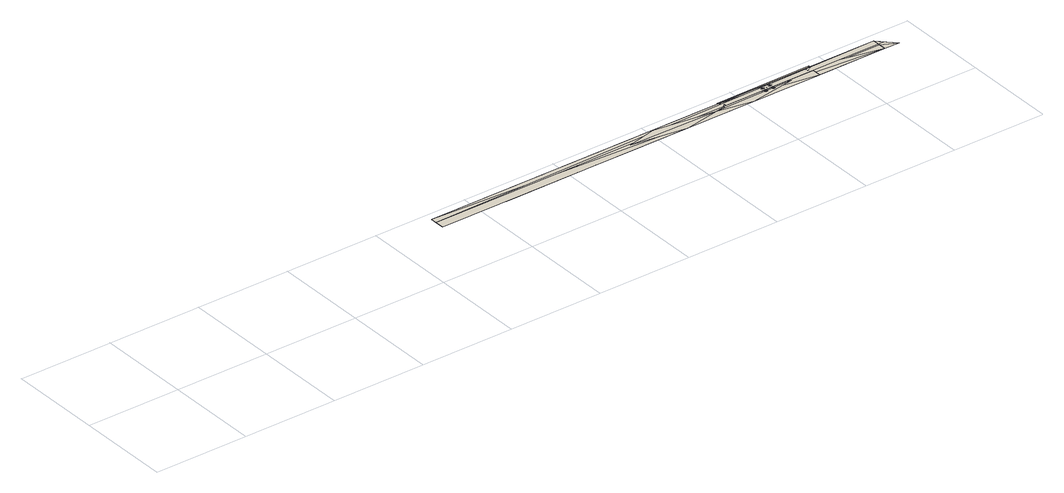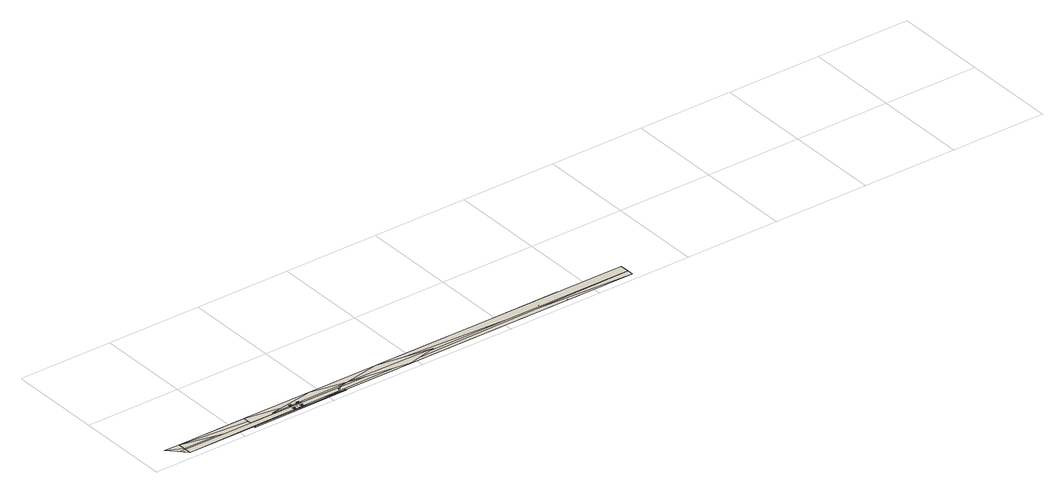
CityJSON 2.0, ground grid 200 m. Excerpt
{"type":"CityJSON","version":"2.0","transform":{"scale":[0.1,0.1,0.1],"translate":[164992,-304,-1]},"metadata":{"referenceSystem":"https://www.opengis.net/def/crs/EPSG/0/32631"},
"CityObjects":{
"building1":{"type":"Building","attributes":{"properties":{"Pset_BuildingCommon":{"Reference":"Project Information","NumberOfStoreys":2},"Other":{"Category":"Project Information","Client Name":"Owner","Project Address":"Enter address here","Project Issue Date":"Issue Date","Project Name":"Project Name","Project Number":"Project Number","Project Status":"Project Status"}}},"children":["building1-1","building1-2"],"geometry":[{"type":"MultiSurface","lod":"2.2","boundaries":[[[0,1,2]],[[3,4,5]],[[2,5,4]],[[5,2,6]],[[2,1,6]],[[7,8,9]],[[10,11,12]],[[13,14,15]],[[16,5,6]],[[17,1,18]],[[18,19,7]],[[19,7,9]],[[8,20,9]],[[13,21,14]],[[16,22,5]],[[6,1,17]],[[23,24,25]],[[26,23,25]],[[27,23,26]],[[25,24,28]],[[23,29,24]],[[27,29,23]],[[24,27,28]],[[27,26,28]],[[23,29,30]],[[24,29,27]],[[27,31,28]],[[31,27,32]],[[27,28,32]],[[31,33,28]],[[31,34,27]],[[35,31,33]],[[33,31,32]],[[29,27,34]],[[31,34,35]],[[31,35,36]],[[34,31,36]],[[26,25,37]],[[34,36,35]],[[37,25,28]],[[33,38,35]],[[39,33,35]],[[28,26,37]],[[35,40,36]],[[38,40,35]],[[32,28,41]],[[41,28,33]],[[39,35,38]],[[33,32,41]],[[33,39,38]],[[42,43,44]],[[43,42,45]],[[43,45,44]],[[43,46,42]],[[47,37,25]],[[42,44,45]],[[48,30,29]],[[46,42,45]],[[38,49,40]],[[42,50,45]],[[48,29,34]],[[44,50,45]],[[28,41,37]],[[42,46,50]],[[39,33,51]],[[46,45,50]],[[48,34,36]],[[39,52,38]],[[53,39,38]],[[54,49,38]],[[33,41,55]],[[48,36,40]],[[33,55,51]],[[56,46,50]],[[38,52,54]],[[43,57,46]],[[53,38,52]],[[46,58,50]],[[39,53,52]],[[49,48,40]],[[46,56,58]],[[44,59,50]],[[56,50,58]],[[57,46,56]],[[37,47,60]],[[54,48,49]],[[54,52,61]],[[51,62,39]],[[41,60,37]],[[53,39,63]],[[60,55,41]],[[59,58,50]],[[53,64,52]],[[58,57,56]],[[65,53,52]],[[55,60,51]],[[61,48,54]],[[62,63,39]],[[59,58,56]],[[52,64,61]],[[59,56,57]],[[65,52,64]],[[53,65,64]],[[58,59,57]],[[61,64,48]],[[51,60,66]],[[66,62,51]],[[65,67,53]],[[63,67,53]],[[68,69,70]],[[64,71,48]],[[66,63,62]],[[66,60,72]],[[59,73,57]],[[65,74,64]],[[75,59,57]],[[76,65,64]],[[77,48,71]],[[60,66,78]],[[79,70,69]],[[64,74,71]],[[66,67,63]],[[60,78,72]],[[65,67,80]],[[75,57,73]],[[76,64,74]],[[66,72,78]],[[59,75,73]],[[67,66,80]],[[81,48,77]],[[65,76,74]],[[74,77,71]],[[65,80,82]],[[76,82,65]],[[83,48,81]],[[66,84,80]],[[78,84,66]],[[85,78,72]],[[77,74,86]],[[83,87,48]],[[75,85,73]],[[76,86,74]],[[88,78,66]],[[89,76,74]],[[86,81,77]],[[90,75,73]],[[87,91,48]],[[80,84,82]],[[92,73,57]],[[91,93,48]],[[88,66,84]],[[89,74,86]],[[82,94,76]],[[90,73,85]],[[76,89,86]],[[93,95,48]],[[86,83,81]],[[75,90,85]],[[94,89,76]],[[96,79,69]],[[97,59,75]],[[94,84,82]],[[78,88,84]],[[78,85,88]],[[98,85,73]],[[99,79,100]],[[84,101,94]],[[102,75,90]],[[94,101,89]],[[103,83,86]],[[89,103,86]],[[104,89,86]],[[83,103,87]],[[101,84,88]],[[96,100,79]],[[90,98,85]],[[87,103,91]],[[102,90,85]],[[101,84,105]],[[87,91,106]],[[101,105,89]],[[84,101,107]],[[104,86,103]],[[84,107,88]],[[85,107,88]],[[89,104,103]],[[103,87,106]],[[92,98,73]],[[93,91,108]],[[104,89,105]],[[102,85,98]],[[103,106,91]],[[101,88,107]],[[90,102,98]],[[91,106,108]],[[97,102,75]],[[95,109,93]],[[101,110,105]],[[106,103,104]],[[96,99,100]],[[93,108,111]],[[108,93,109]],[[101,112,110]],[[104,106,113]],[[93,111,109]],[[106,108,113]],[[106,104,114]],[[104,105,110]],[[108,106,114]],[[115,112,101]],[[104,113,112]],[[108,114,113]],[[104,110,112]],[[112,114,104]],[[111,108,114]],[[113,114,112]],[[108,116,114]],[[117,115,101]],[[108,109,116]],[[118,111,114]],[[109,111,118]],[[114,112,115]],[[102,92,98]],[[114,116,115]],[[116,109,118]],[[118,114,115]],[[97,102,98]],[[116,118,115]],[[115,117,118]],[[119,79,99]],[[97,98,92]],[[102,97,92]],[[119,96,79]],[[120,99,96]],[[97,121,92]],[[122,97,92]],[[122,92,121]],[[97,122,121]],[[123,121,92]],[[119,99,120]],[[124,120,96]],[[125,122,97]],[[126,123,92]],[[123,121,122]],[[121,125,122]],[[121,123,125]],[[127,125,97]],[[123,122,125]],[[119,124,96]],[[128,123,125]],[[123,129,125]],[[126,128,123]],[[123,128,129]],[[128,125,129]],[[119,120,124]],[[126,128,129]],[[127,129,125]],[[128,126,127]],[[128,127,129]],[[126,129,127]],[[130,119,96]],[[119,130,131]],[[132,131,130]],[[133,134,135]],[[134,136,135]],[[134,137,136]],[[133,135,138]],[[133,139,134]],[[137,134,139]],[[137,133,138]],[[137,138,136]],[[140,134,139]],[[137,139,133]],[[141,137,138]],[[137,141,142]],[[137,142,138]],[[143,141,138]],[[141,144,137]],[[145,141,143]],[[141,143,142]],[[139,137,144]],[[145,144,141]],[[145,141,146]],[[146,141,144]],[[135,136,147]],[[145,146,144]],[[147,138,135]],[[143,148,145]],[[149,143,145]],[[136,138,147]],[[145,146,150]],[[148,150,145]],[[138,142,151]],[[151,143,138]],[[149,145,148]],[[142,143,151]],[[143,149,148]],[[152,153,154]],[[153,152,155]],[[153,155,154]],[[153,156,152]],[[135,157,147]],[[152,154,155]],[[140,139,158]],[[156,152,155]],[[148,159,150]],[[152,160,155]],[[139,144,158]],[[154,160,155]],[[138,151,147]],[[152,156,160]],[[149,143,161]],[[156,155,160]],[[144,146,158]],[[149,162,148]],[[163,149,148]],[[164,159,148]],[[143,151,165]],[[146,150,158]],[[143,165,161]],[[166,156,160]],[[148,162,164]],[[153,167,156]],[[163,148,162]],[[156,168,160]],[[149,163,162]],[[150,159,158]],[[156,166,168]],[[154,169,160]],[[166,160,168]],[[167,166,156]],[[157,147,170]],[[159,164,158]],[[162,171,164]],[[161,172,149]],[[147,170,151]],[[163,149,173]],[[165,170,151]],[[169,168,160]],[[163,174,162]],[[168,167,166]],[[175,163,162]],[[161,170,165]],[[164,171,158]],[[172,173,149]],[[169,168,166]],[[162,174,171]],[[169,166,167]],[[175,162,174]],[[163,175,174]],[[168,169,167]],[[174,158,171]],[[161,176,170]],[[172,176,161]],[[175,163,177]],[[173,177,163]],[[178,179,180]],[[158,174,181]],[[172,173,176]],[[176,170,182]],[[169,183,167]],[[175,184,174]],[[185,169,167]],[[186,175,174]],[[181,187,158]],[[170,176,188]],[[189,180,179]],[[174,184,181]],[[173,177,176]],[[170,188,182]],[[190,177,175]],[[185,167,183]],[[186,174,184]],[[176,182,188]],[[169,185,183]],[[177,190,176]],[[187,191,158]],[[175,186,184]],[[181,187,184]],[[175,190,192]],[[186,175,192]],[[193,191,158]],[[176,190,194]],[[188,194,176]],[[182,195,188]],[[187,184,196]],[[193,197,158]],[[185,195,183]],[[186,196,184]],[[198,188,176]],[[199,186,184]],[[196,191,187]],[[200,185,183]],[[197,201,158]],[[192,194,190]],[[202,183,167]],[[201,203,158]],[[198,176,194]],[[199,184,196]],[[192,204,186]],[[200,183,195]],[[186,199,196]],[[203,205,158]],[[196,193,191]],[[185,200,195]],[[199,186,204]],[[206,189,179]],[[207,169,185]],[[204,194,192]],[[188,198,194]],[[188,195,198]],[[208,195,183]],[[209,189,210]],[[211,194,204]],[[212,200,185]],[[204,211,199]],[[213,193,196]],[[199,213,196]],[[214,199,196]],[[197,193,213]],[[211,194,198]],[[206,210,189]],[[215,185,169]],[[200,208,195]],[[201,213,197]],[[212,200,195]],[[194,211,216]],[[197,217,201]],[[211,216,199]],[[194,211,218]],[[214,196,213]],[[194,218,198]],[[218,198,195]],[[199,214,213]],[[217,197,213]],[[202,183,208]],[[201,219,203]],[[214,199,216]],[[212,195,208]],[[201,217,213]],[[211,198,218]],[[200,212,208]],[[219,201,217]],[[207,212,185]],[[205,203,220]],[[211,221,216]],[[217,213,214]],[[206,209,210]],[[203,222,219]],[[203,219,220]],[[211,223,221]],[[217,214,224]],[[225,189,209]],[[203,220,222]],[[219,217,224]],[[214,217,226]],[[214,216,221]],[[227,202,167]],[[217,219,226]],[[228,179,189]],[[229,223,211]],[[224,214,223]],[[219,224,226]],[[214,221,223]],[[223,214,226]],[[219,222,226]],[[226,224,223]],[[219,226,230]],[[211,231,229]],[[220,219,230]],[[207,215,169]],[[222,232,226]],[[222,220,232]],[[226,223,229]],[[212,202,208]],[[230,226,229]],[[220,230,232]],[[229,226,232]],[[207,212,208]],[[232,230,229]],[[229,231,232]],[[215,207,185]],[[207,208,202]],[[212,207,202]],[[225,209,206]],[[228,206,179]],[[233,189,225]],[[207,234,202]],[[235,207,202]],[[235,202,234]],[[207,235,234]],[[227,234,202]],[[236,225,206]],[[215,235,207]],[[227,234,235]],[[234,215,235]],[[233,228,189]],[[234,227,215]],[[227,235,215]],[[233,236,206]],[[237,227,215]],[[227,238,215]],[[227,237,238]],[[237,215,238]],[[233,225,236]],[[239,237,238]],[[237,239,240]],[[237,240,238]],[[239,238,240]],[[228,233,206]],[[233,241,228]],[[242,243,244]],[[245,242,244]],[[8,246,20]],[[19,9,20]],[[17,18,247]],[[248,7,19]],[[245,244,243]],[[242,245,243]],[[6,249,16]],[[6,17,249]],[[246,19,20]],[[249,17,247]],[[249,250,16]],[[250,12,16]],[[249,247,12]],[[11,250,249]],[[249,11,12]],[[11,250,12]],[[12,251,11]],[[252,250,249]],[[252,249,12]],[[250,252,12]]]}]},
"building1-1":{"type":"BuildingPart","attributes":{"name":"Basic Wall:Wall-Ext_102Bwk-75Ins-100LBlk-12P:285459","properties":{"Constraints":{"Base Offset":0,"Base Constraint":"Level: Ground Floor","Base Extension Distance":0,"Base is Attached":false,"Location Line":"Wall Centerline","Related to Mass":false,"Room Bounding":true,"Top Extension Distance":0,"Top is Attached":true,"Top Offset":0,"Unconnected Height":8000},"Dimensions":{"Area":17.96,"Length":9100,"Volume":5.23},"Other":{"Category":"Walls","Family":"Basic Wall: Wall-Ext_102Bwk-75Ins-100LBlk-12P","Family and Type":"Basic Wall: Wall-Ext_102Bwk-75Ins-100LBlk-12P","Type":"Basic Wall: Wall-Ext_102Bwk-75Ins-100LBlk-12P","Type Id":"Basic Wall: Wall-Ext_102Bwk-75Ins-100LBlk-12P"},"Phasing":{"Phase Created":"New Construction"},"Structural":{"Enable Analytical Model":false,"Structural":false,"Structural Usage":"Non-bearing"},"Pset_WallCommon":{"Reference":"Wall-Ext_102Bwk-75Ins-100LBlk-12P","LoadBearing":false,"ExtendToStructure":true,"IsExternal":true,"ThermalTransmittance":0.236}}},"parents":["building1"],"geometry":[{"type":"MultiSurface","lod":"2.2","boundaries":[[[1,253,254]],[[1,254,18]],[[254,255,256]],[[254,255,18]],[[254,12,247]],[[254,247,18]],[[249,247,12]],[[249,17,247]],[[6,1,17]],[[6,17,249]],[[2,1,6]],[[0,1,2]],[[257,0,2]],[[258,0,257]],[[253,0,259]],[[253,1,0]],[[259,0,258]],[[253,259,258]],[[10,254,253]],[[260,254,10]],[[253,260,10]],[[11,250,249]],[[12,250,11]],[[12,11,249]],[[17,18,247]],[[17,1,18]],[[0,259,256]],[[0,256,255]],[[261,260,253]],[[253,258,261]],[[254,260,261]],[[262,261,263]],[[261,262,254]],[[16,22,5]],[[250,12,16]],[[12,22,16]],[[22,3,5]],[[261,258,263]],[[263,258,257]],[[4,263,257]],[[2,4,257]],[[249,250,16]],[[6,249,16]],[[16,5,6]],[[5,2,6]],[[2,5,4]],[[264,4,3]],[[3,4,5]],[[4,264,263]],[[264,262,263]],[[259,0,255]],[[259,255,256]],[[10,11,12]],[[10,12,254]],[[11,10,254]],[[11,254,12]],[[12,254,3]],[[3,254,264]],[[264,254,262]],[[12,3,22]]]}]},
"building1-2":{"type":"BuildingInstallation","attributes":{"name":"Doors_ExtDbl_Flush:1810x2110mm:285860","properties":{"Pset_DoorCommon":{"IsExternal":true,"Reference":"1810x2110mm"},"Constraints":{"Level":"Level: Ground Floor","Sill Height":0},"Dimensions":{"Area":4.95,"Volume":0.194},"Identity Data":{"Mark":"1"},"Other":{"Category":"Doors","Family":"Doors_ExtDbl_Flush: 1810x2110mm","Family and Type":"Doors_ExtDbl_Flush: 1810x2110mm","Head Height":2110,"Host Id":"Basic Wall: Wall-Ext_102Bwk-75Ins-100LBlk-12P","Type":"Doors_ExtDbl_Flush: 1810x2110mm","Type Id":"Doors_ExtDbl_Flush: 1810x2110mm"},"Phasing":{"Phase Created":"New Construction"}}},"parents":["building1"],"geometry":[{"type":"MultiSurface","lod":"2.2","boundaries":[[[85,78,72]],[[78,85,88]],[[88,107,85]],[[48,30,29]],[[48,29,34]],[[48,34,36]],[[48,36,40]],[[49,48,40]],[[54,48,49]],[[61,48,54]],[[77,48,71]],[[81,48,77]],[[83,48,81]],[[83,87,48]],[[87,91,48]],[[91,93,48]],[[93,95,48]],[[35,40,36]],[[87,103,91]],[[83,103,87]],[[31,34,27]],[[86,83,81]],[[86,81,77]],[[93,108,111]],[[93,111,109]],[[52,64,61]],[[64,74,71]],[[64,71,48]],[[38,40,35]],[[74,77,71]],[[54,52,61]],[[23,29,30]],[[38,49,40]],[[54,49,38]],[[27,29,23]],[[103,83,86]],[[77,74,86]],[[95,93,109]],[[61,64,48]],[[91,106,108]],[[103,106,91]],[[29,27,34]],[[31,35,36]],[[34,31,36]],[[38,52,54]],[[93,91,108]],[[34,36,35]],[[24,29,27]],[[23,29,24]],[[108,93,109]],[[31,34,35]],[[103,87,106]],[[87,91,106]],[[106,103,104]],[[106,104,114]],[[108,106,114]],[[111,108,114]],[[118,111,114]],[[109,111,118]],[[89,104,103]],[[89,103,86]],[[76,86,74]],[[76,89,86]],[[26,23,25]],[[27,26,28]],[[27,28,32]],[[27,23,26]],[[31,27,32]],[[33,31,32]],[[35,31,33]],[[65,76,74]],[[65,74,64]],[[53,64,52]],[[53,65,64]],[[39,53,52]],[[39,52,38]],[[33,38,35]],[[33,39,38]],[[31,33,28]],[[27,31,28]],[[24,27,28]],[[25,24,28]],[[23,24,25]],[[39,33,35]],[[39,35,38]],[[53,38,52]],[[53,39,38]],[[116,109,118]],[[108,116,114]],[[108,114,113]],[[108,109,116]],[[106,108,113]],[[104,106,113]],[[65,53,52]],[[65,52,64]],[[76,64,74]],[[76,65,64]],[[89,76,74]],[[89,74,86]],[[104,86,103]],[[104,89,86]],[[104,110,112]],[[104,105,110]],[[104,89,105]],[[112,114,104]],[[62,63,39]],[[51,62,39]],[[101,105,89]],[[94,101,89]],[[33,41,55]],[[33,55,51]],[[115,117,118]],[[65,80,82]],[[47,37,25]],[[94,89,76]],[[65,67,80]],[[26,25,37]],[[28,26,37]],[[118,114,115]],[[76,65,82]],[[53,67,65]],[[39,33,51]],[[63,67,53]],[[53,39,63]],[[82,94,76]],[[114,112,115]],[[32,28,41]],[[33,32,41]],[[28,37,41]],[[41,28,33]],[[116,118,115]],[[114,116,115]],[[37,25,28]],[[113,114,112]],[[104,113,112]],[[55,60,51]],[[51,60,66]],[[60,55,41]],[[37,60,41]],[[37,47,60]],[[66,62,51]],[[66,63,62]],[[66,67,63]],[[67,66,80]],[[66,84,80]],[[80,84,82]],[[82,84,94]],[[84,101,94]],[[101,84,105]],[[101,110,105]],[[101,112,110]],[[115,112,101]],[[117,115,101]],[[101,84,88]],[[101,88,107]],[[78,84,66]],[[78,88,84]],[[66,60,72]],[[66,72,78]],[[60,66,78]],[[60,78,72]],[[88,66,84]],[[88,78,66]],[[84,101,107]],[[84,107,88]],[[59,58,50]],[[44,50,45]],[[44,59,50]],[[102,90,75]],[[97,75,59]],[[97,102,75]],[[125,122,97]],[[127,129,125]],[[127,125,97]],[[57,56,46]],[[43,46,42]],[[43,57,46]],[[98,85,73]],[[92,73,57]],[[92,98,73]],[[123,121,92]],[[126,128,123]],[[126,123,92]],[[126,128,129]],[[126,129,127]],[[128,123,125]],[[128,125,129]],[[97,122,121]],[[97,121,92]],[[123,121,122]],[[123,122,125]],[[102,97,92]],[[102,92,98]],[[90,102,98]],[[90,98,85]],[[75,90,85]],[[75,85,73]],[[59,75,73]],[[59,73,57]],[[56,50,58]],[[56,46,50]],[[58,57,56]],[[58,59,57]],[[46,45,50]],[[46,42,45]],[[42,44,45]],[[42,43,44]],[[43,42,45]],[[43,45,44]],[[42,46,50]],[[42,50,45]],[[59,58,56]],[[59,56,57]],[[46,56,58]],[[46,58,50]],[[75,59,57]],[[75,57,73]],[[90,75,73]],[[90,73,85]],[[102,90,85]],[[102,85,98]],[[97,102,98]],[[97,98,92]],[[121,125,122]],[[121,123,125]],[[122,92,121]],[[122,97,92]],[[123,129,125]],[[123,128,129]],[[128,127,129]],[[128,126,127]],[[265,266,267]],[[265,268,266]],[[266,268,269]],[[270,271,272]],[[270,272,273]],[[270,273,274]],[[270,274,275]],[[271,270,276]],[[276,270,277]],[[277,270,278]],[[279,270,280]],[[280,270,281]],[[281,270,282]],[[270,283,282]],[[270,284,283]],[[270,285,284]],[[270,286,285]],[[272,271,287]],[[288,282,283]],[[288,283,284]],[[289,273,290]],[[281,291,280]],[[282,291,281]],[[292,285,293]],[[294,285,292]],[[295,284,294]],[[288,284,295]],[[279,296,270]],[[297,278,296]],[[296,279,298]],[[271,299,287]],[[278,270,296]],[[280,298,279]],[[275,274,300]],[[276,299,271]],[[277,299,276]],[[274,289,300]],[[288,291,282]],[[298,280,291]],[[286,293,285]],[[277,278,297]],[[273,289,274]],[[290,272,287]],[[272,290,273]],[[299,277,297]],[[285,294,284]],[[273,287,272]],[[274,300,301]],[[274,301,289]],[[273,290,287]],[[294,293,285]],[[288,295,283]],[[283,295,284]],[[295,302,288]],[[303,295,294]],[[303,294,292]],[[303,302,295]],[[304,292,293]],[[304,303,292]],[[291,288,302]],[[291,302,305]],[[298,305,306]],[[298,291,305]],[[307,308,300]],[[307,300,289]],[[309,307,289]],[[310,289,290]],[[310,309,289]],[[311,290,287]],[[311,310,290]],[[296,298,306]],[[296,306,312]],[[297,312,313]],[[297,296,312]],[[299,297,313]],[[299,313,314]],[[287,314,311]],[[287,299,314]],[[309,290,289]],[[309,289,301]],[[309,311,290]],[[308,301,300]],[[308,309,301]],[[299,287,311]],[[299,311,314]],[[297,314,313]],[[297,299,314]],[[315,304,293]],[[315,293,294]],[[303,315,294]],[[316,294,295]],[[316,303,294]],[[302,316,295]],[[296,297,313]],[[296,313,312]],[[298,312,306]],[[298,296,312]],[[291,298,306]],[[291,306,305]],[[288,305,302]],[[288,291,305]],[[317,318,302]],[[319,317,302]],[[318,305,302]],[[302,303,319]],[[314,320,321]],[[314,322,320]],[[305,323,324]],[[305,318,323]],[[325,326,311]],[[321,325,311]],[[327,328,304]],[[313,329,322]],[[306,330,312]],[[312,329,313]],[[308,331,332]],[[324,306,305]],[[333,329,312]],[[331,308,307]],[[331,307,309]],[[303,304,328]],[[321,311,314]],[[330,333,312]],[[306,324,330]],[[322,314,313]],[[328,319,303]],[[326,309,310]],[[326,310,311]],[[326,331,309]],[[311,309,326]],[[328,304,315]],[[328,315,303]],[[309,308,331]],[[319,303,316]],[[319,316,302]],[[332,331,334]],[[326,334,331]],[[325,334,326]],[[321,334,325]],[[321,335,334]],[[335,320,321]],[[335,322,320]],[[335,329,322]],[[335,333,329]],[[335,336,333]],[[333,336,330]],[[330,336,324]],[[324,336,323]],[[318,323,336]],[[323,317,318]],[[323,319,317]],[[328,319,323]],[[323,327,328]],[[269,268,336]],[[269,336,323]],[[335,268,265]],[[335,336,268]],[[265,267,334]],[[265,334,335]],[[267,265,335]],[[267,335,334]],[[336,265,268]],[[336,335,265]],[[268,269,323]],[[268,323,336]],[[68,69,70]],[[96,99,100]],[[96,100,79]],[[96,79,69]],[[124,120,96]],[[79,70,69]],[[119,124,96]],[[130,119,96]],[[99,79,100]],[[132,131,130]],[[120,99,96]],[[119,120,124]],[[119,130,131]],[[119,96,79]],[[119,79,99]],[[119,99,120]],[[337,338,339]],[[340,339,341]],[[342,266,337]],[[341,340,343]],[[344,345,342]],[[344,337,339]],[[344,342,337]],[[346,347,344]],[[266,338,337]],[[266,341,339]],[[266,339,338]],[[266,344,339]],[[347,346,348]],[[347,344,266]],[[345,266,342]],[[344,266,345]],[[132,131,346]],[[132,346,348]],[[131,130,347]],[[131,347,346]],[[345,344,119]],[[345,119,124]],[[130,119,344]],[[130,344,347]],[[342,345,124]],[[342,124,120]],[[266,342,120]],[[266,120,96]],[[337,266,96]],[[337,96,99]],[[338,337,99]],[[338,99,100]],[[79,341,339]],[[79,69,341]],[[339,338,100]],[[339,100,79]],[[69,340,341]],[[69,70,340]],[[70,68,343]],[[70,343,340]],[[68,70,340]],[[68,340,343]],[[70,69,341]],[[70,341,340]],[[338,339,79]],[[338,79,100]],[[69,79,339]],[[69,339,341]],[[337,338,100]],[[337,100,99]],[[266,337,99]],[[266,99,96]],[[342,266,96]],[[342,96,120]],[[345,342,120]],[[345,120,124]],[[119,347,344]],[[119,130,347]],[[344,345,124]],[[344,124,119]],[[130,346,347]],[[130,131,346]],[[131,132,348]],[[131,348,346]],[[218,198,195]],[[188,195,198]],[[182,195,188]],[[193,197,158]],[[197,201,158]],[[201,203,158]],[[203,205,158]],[[158,191,193]],[[187,191,158]],[[181,187,158]],[[164,171,158]],[[159,164,158]],[[150,159,158]],[[146,150,158]],[[144,146,158]],[[139,144,158]],[[140,139,158]],[[197,193,213]],[[145,150,146]],[[145,146,144]],[[219,201,217]],[[148,159,150]],[[164,159,148]],[[133,139,134]],[[137,139,133]],[[141,144,137]],[[145,144,141]],[[174,158,171]],[[174,184,181]],[[162,174,171]],[[213,193,196]],[[158,174,181]],[[162,171,164]],[[205,203,220]],[[196,191,187]],[[196,193,191]],[[203,219,220]],[[148,150,145]],[[148,162,164]],[[140,134,139]],[[181,184,187]],[[201,219,203]],[[217,197,213]],[[197,217,201]],[[187,184,196]],[[139,137,144]],[[201,213,197]],[[203,220,222]],[[203,222,219]],[[201,217,213]],[[137,134,139]],[[145,141,146]],[[146,141,144]],[[133,134,135]],[[133,135,138]],[[137,133,138]],[[141,137,138]],[[143,141,138]],[[145,141,143]],[[149,163,162]],[[149,162,148]],[[143,148,145]],[[143,149,148]],[[217,213,214]],[[217,214,224]],[[219,224,226]],[[219,226,230]],[[219,217,224]],[[220,230,232]],[[220,219,230]],[[175,184,174]],[[175,186,184]],[[163,174,162]],[[163,175,174]],[[199,214,213]],[[199,213,196]],[[186,196,184]],[[186,199,196]],[[222,220,232]],[[222,232,226]],[[219,222,226]],[[217,219,226]],[[214,217,226]],[[199,186,184]],[[199,184,196]],[[214,196,213]],[[214,199,196]],[[141,143,142]],[[137,142,138]],[[137,138,136]],[[137,141,142]],[[134,136,135]],[[134,137,136]],[[175,162,174]],[[175,163,162]],[[186,174,184]],[[186,175,174]],[[149,143,145]],[[149,145,148]],[[163,148,162]],[[163,149,148]],[[143,151,165]],[[143,165,161]],[[149,143,161]],[[151,143,138]],[[211,216,199]],[[204,211,199]],[[172,173,149]],[[161,172,149]],[[214,221,223]],[[214,216,221]],[[135,157,147]],[[192,204,186]],[[175,163,177]],[[186,175,192]],[[229,231,232]],[[163,149,173]],[[175,190,192]],[[230,226,229]],[[232,230,229]],[[147,138,135]],[[214,199,216]],[[175,177,190]],[[173,177,163]],[[199,186,204]],[[138,147,151]],[[224,214,223]],[[226,224,223]],[[226,223,229]],[[223,214,226]],[[136,138,147]],[[135,136,147]],[[229,226,232]],[[142,143,151]],[[138,142,151]],[[211,231,229]],[[229,223,211]],[[211,223,221]],[[211,221,216]],[[194,211,216]],[[211,194,204]],[[204,194,192]],[[192,194,190]],[[176,190,194]],[[177,190,176]],[[173,177,176]],[[172,173,176]],[[172,176,161]],[[161,176,170]],[[161,170,165]],[[165,170,151]],[[151,170,147]],[[157,147,170]],[[176,182,188]],[[176,170,182]],[[188,198,194]],[[188,194,176]],[[211,198,218]],[[211,194,198]],[[194,218,198]],[[194,211,218]],[[198,188,176]],[[198,176,194]],[[170,188,182]],[[170,176,188]],[[169,168,160]],[[154,160,155]],[[154,169,160]],[[212,200,185]],[[207,212,185]],[[215,185,169]],[[215,235,207]],[[215,207,185]],[[207,169,185]],[[207,215,169]],[[167,166,156]],[[153,156,152]],[[153,167,156]],[[208,195,183]],[[202,183,167]],[[202,208,183]],[[227,234,202]],[[227,202,167]],[[152,153,154]],[[152,154,155]],[[156,152,155]],[[156,155,160]],[[168,167,166]],[[168,169,167]],[[166,156,160]],[[166,160,168]],[[169,183,167]],[[169,185,183]],[[185,200,195]],[[185,195,183]],[[200,212,208]],[[200,208,195]],[[212,207,202]],[[212,202,208]],[[227,234,235]],[[227,235,215]],[[207,235,234]],[[207,234,202]],[[237,227,215]],[[237,215,238]],[[239,237,238]],[[239,238,240]],[[237,239,240]],[[237,240,238]],[[227,237,238]],[[227,238,215]],[[235,202,234]],[[235,207,202]],[[234,227,215]],[[234,215,235]],[[207,208,202]],[[207,212,208]],[[212,200,195]],[[212,195,208]],[[200,185,183]],[[200,183,195]],[[185,169,167]],[[185,167,183]],[[156,166,168]],[[156,168,160]],[[169,168,166]],[[169,166,167]],[[152,156,160]],[[152,160,155]],[[153,152,155]],[[153,155,154]],[[349,350,351]],[[352,349,351]],[[351,352,353]],[[354,355,356]],[[355,357,356]],[[357,358,356]],[[358,359,356]],[[359,360,356]],[[356,360,361]],[[356,361,362]],[[356,363,364]],[[356,364,365]],[[356,365,366]],[[356,366,367]],[[356,367,368]],[[356,368,369]],[[356,369,370]],[[371,359,358]],[[367,372,368]],[[366,372,367]],[[373,357,374]],[[365,375,366]],[[364,375,365]],[[369,376,377]],[[369,377,378]],[[379,362,380]],[[381,363,379]],[[356,379,363]],[[371,382,359]],[[363,381,364]],[[362,361,380]],[[383,355,354]],[[360,382,361]],[[359,382,360]],[[374,355,383]],[[366,375,372]],[[375,364,381]],[[370,369,378]],[[356,362,379]],[[368,384,376]],[[372,384,368]],[[355,374,357]],[[373,371,358]],[[357,373,358]],[[380,361,382]],[[369,368,376]],[[357,358,371]],[[385,355,374]],[[383,355,385]],[[376,369,378]],[[373,357,371]],[[372,367,384]],[[367,368,384]],[[377,386,378]],[[387,377,376]],[[387,376,384]],[[387,386,377]],[[388,384,372]],[[388,387,384]],[[375,381,389]],[[375,389,390]],[[372,390,388]],[[372,375,390]],[[373,391,371]],[[392,373,374]],[[392,391,373]],[[393,392,374]],[[394,393,374]],[[383,394,374]],[[395,394,383]],[[379,380,396]],[[379,396,397]],[[381,397,389]],[[381,379,397]],[[382,371,391]],[[382,391,398]],[[380,398,396]],[[380,382,398]],[[385,395,383]],[[393,385,374]],[[393,374,373]],[[393,395,385]],[[391,393,373]],[[382,380,396]],[[382,396,398]],[[371,398,391]],[[371,382,398]],[[399,384,376]],[[399,388,384]],[[387,399,376]],[[400,387,376]],[[378,400,376]],[[386,400,378]],[[379,381,389]],[[379,389,397]],[[380,397,396]],[[380,379,397]],[[375,372,388]],[[375,388,390]],[[381,390,389]],[[381,375,390]],[[401,402,388]],[[403,401,388]],[[403,388,390]],[[387,388,402]],[[398,404,405]],[[398,405,406]],[[390,407,408]],[[390,408,403]],[[409,404,391]],[[410,409,391]],[[386,411,412]],[[413,414,397]],[[395,415,416]],[[390,389,407]],[[417,413,397]],[[416,393,394]],[[416,394,395]],[[411,386,387]],[[397,414,389]],[[417,397,396]],[[404,398,391]],[[396,406,417]],[[406,396,398]],[[389,414,407]],[[402,411,387]],[[410,391,392]],[[410,392,393]],[[416,410,393]],[[393,391,410]],[[411,387,400]],[[411,400,386]],[[395,393,416]],[[402,388,399]],[[402,399,387]],[[404,409,405]],[[418,404,405]],[[409,410,405]],[[405,410,416]],[[405,416,415]],[[405,418,406]],[[406,418,417]],[[413,417,418]],[[419,413,418]],[[414,413,419]],[[407,414,419]],[[407,419,408]],[[403,408,419]],[[419,420,403]],[[401,403,420]],[[401,420,402]],[[402,420,411]],[[420,412,411]],[[352,420,419]],[[352,353,420]],[[419,418,349]],[[419,349,352]],[[350,418,405]],[[350,349,418]],[[349,405,418]],[[349,350,405]],[[418,419,352]],[[418,352,349]],[[353,419,420]],[[353,352,419]],[[206,209,210]],[[206,210,189]],[[206,189,179]],[[178,179,180]],[[236,225,206]],[[189,180,179]],[[233,236,206]],[[228,241,233]],[[228,233,206]],[[209,189,210]],[[228,206,179]],[[228,179,189]],[[225,209,206]],[[225,189,209]],[[233,225,236]],[[233,228,189]],[[233,189,225]],[[421,422,423]],[[424,423,425]],[[426,351,421]],[[426,421,423]],[[425,424,427]],[[428,429,426]],[[428,426,423]],[[430,431,428]],[[430,423,425]],[[430,428,423]],[[351,425,423]],[[351,423,422]],[[351,422,421]],[[351,430,425]],[[429,351,426]],[[428,430,351]],[[428,351,429]],[[180,178,427]],[[180,427,424]],[[179,180,424]],[[179,424,425]],[[423,210,189]],[[423,422,210]],[[189,425,423]],[[189,179,425]],[[422,209,210]],[[422,421,209]],[[421,206,209]],[[421,351,206]],[[351,426,225]],[[351,225,206]],[[426,429,236]],[[426,236,225]],[[241,233,428]],[[241,428,431]],[[429,428,233]],[[429,233,236]],[[228,241,431]],[[228,431,430]],[[432,228,430]],[[432,430,433]],[[228,432,433]],[[228,433,430]],[[241,228,430]],[[241,430,431]],[[428,236,233]],[[428,429,236]],[[233,431,428]],[[233,241,431]],[[429,225,236]],[[429,426,225]],[[426,206,225]],[[426,351,206]],[[351,421,209]],[[351,209,206]],[[421,422,210]],[[421,210,209]],[[179,189,423]],[[179,423,425]],[[422,423,189]],[[422,189,210]],[[180,179,425]],[[180,425,424]],[[178,180,424]],[[178,424,427]],[[246,248,19]],[[246,19,20]],[[434,246,435]],[[434,248,246]],[[248,434,436]],[[248,436,437]],[[19,9,20]],[[19,7,9]],[[435,246,8]],[[435,8,438]],[[248,437,7]],[[248,7,19]],[[8,246,20]],[[8,20,9]],[[436,434,435]],[[436,435,438]],[[7,8,9]],[[436,438,8]],[[437,8,7]],[[437,436,8]],[[439,440,247]],[[18,247,19]],[[18,19,7]],[[441,18,442]],[[441,439,247]],[[441,247,18]],[[18,437,248]],[[18,248,247]],[[7,437,18]],[[19,247,248]],[[245,244,243]],[[245,242,244]],[[242,243,244]],[[242,245,243]],[[13,14,15]],[[13,21,14]]]}]}
},
"vertices":[
[10600,1500,10],[13625,1500,10],[12676,1500,10],[12125,1821,10],[11501,1666,10],[13416,1647,10],[14155,1500,10],[13625,1695,10],[13679,1747,10],[13679,1695,10],[7135,1696,10],[17114,1696,10],[17114,1821,10],[13682,1744,10],[14631,1695,10],[13682,1695,10],[15127,1660,10],[15642,1500,10],[13625,1821,10],[15642,1695,10],[15587,1695,10],[14631,1744,10],[14619,1821,10],[14520,1635,10],[14522,1635,10],[14520,1640,10],[14522,1640,10],[14523,1635,10],[14523,1640,10],[14526,1634,10],[14525,1634,10],[14524,1635,10],[14524,1640,10],[14525,1640,10],[14529,1634,10],[14525,1635,10],[14530,1634,10],[14529,1668,10],[14532,1635,10],[14532,1640,10],[14532,1634,10],[14530,1668,10],[14515,1689,10],[14514,1689,10],[14514,1695,10],[14515,1695,10],[14519,1689,10],[14528,1668,10],[14548,1634,10],[14537,1634,10],[14519,1695,10],[14533,1668,10],[14540,1635,10],[14540,1640,10],[14540,1634,10],[14532,1668,10],[14524,1689,10],[14531,1689,10],[14524,1695,10],[14531,1695,10],[14537,1668,10],[14544,1634,10],[14538,1668,10],[14541,1668,10],[14548,1635,10],[14548,1640,10],[14542,1668,10],[14544,1668,10],[14514,1744,10],[14519,1744,10],[14515,1744,10],[14552,1634,10],[14537,1689,10],[14540,1689,10],[14557,1635,10],[14540,1695,10],[14557,1640,10],[14557,1634,10],[14542,1689,10],[14524,1744,10],[14548,1668,10],[14560,1634,10],[14552,1668,10],[14564,1634,10],[14553,1668,10],[14548,1689,10],[14563,1635,10],[14565,1634,10],[14553,1689,10],[14563,1640,10],[14548,1695,10],[14568,1634,10],[14564,1689,10],[14569,1634,10],[14555,1668,10],[14571,1634,10],[14548,1744,10],[14564,1695,10],[14557,1689,10],[14540,1744,10],[14531,1744,10],[14559,1668,10],[14557,1695,10],[14571,1635,10],[14571,1640,10],[14563,1668,10],[14572,1635,10],[14559,1689,10],[14573,1635,10],[14576,1635,10],[14564,1668,10],[14574,1635,10],[14565,1668,10],[14572,1640,10],[14573,1640,10],[14568,1668,10],[14574,1640,10],[14569,1668,10],[14576,1640,10],[14572,1744,10],[14557,1744,10],[14572,1689,10],[14572,1695,10],[14577,1689,10],[14564,1744,10],[14577,1695,10],[14581,1689,10],[14581,1695,10],[14580,1689,10],[14580,1695,10],[14577,1744,10],[14580,1744,10],[14581,1744,10],[14693,1635,10],[14690,1635,10],[14690,1640,10],[14693,1640,10],[14694,1635,10],[14694,1640,10],[14697,1634,10],[14696,1634,10],[14695,1635,10],[14695,1640,10],[14696,1640,10],[14699,1634,10],[14696,1635,10],[14700,1634,10],[14699,1668,10],[14703,1635,10],[14703,1640,10],[14703,1634,10],[14700,1668,10],[14686,1689,10],[14685,1689,10],[14685,1695,10],[14686,1695,10],[14689,1689,10],[14698,1668,10],[14718,1634,10],[14707,1634,10],[14689,1695,10],[14704,1668,10],[14710,1635,10],[14710,1640,10],[14710,1634,10],[14703,1668,10],[14695,1689,10],[14701,1689,10],[14695,1695,10],[14701,1695,10],[14707,1668,10],[14715,1634,10],[14708,1668,10],[14711,1668,10],[14718,1635,10],[14718,1640,10],[14713,1668,10],[14715,1668,10],[14685,1744,10],[14689,1744,10],[14686,1744,10],[14723,1634,10],[14707,1689,10],[14710,1689,10],[14727,1635,10],[14710,1695,10],[14727,1640,10],[14727,1634,10],[14713,1689,10],[14695,1744,10],[14718,1668,10],[14730,1634,10],[14723,1668,10],[14735,1634,10],[14724,1668,10],[14718,1689,10],[14734,1635,10],[14736,1634,10],[14724,1689,10],[14734,1640,10],[14718,1695,10],[14738,1634,10],[14735,1689,10],[14739,1634,10],[14726,1668,10],[14742,1634,10],[14718,1744,10],[14735,1695,10],[14727,1689,10],[14710,1744,10],[14701,1744,10],[14729,1668,10],[14727,1695,10],[14742,1635,10],[14742,1640,10],[14747,1695,10],[14734,1668,10],[14743,1635,10],[14729,1689,10],[14744,1635,10],[14746,1635,10],[14735,1668,10],[14745,1635,10],[14736,1668,10],[14743,1640,10],[14727,1744,10],[14744,1640,10],[14747,1689,10],[14750,1744,10],[14738,1668,10],[14745,1640,10],[14739,1668,10],[14746,1640,10],[14743,1744,10],[14743,1689,10],[14743,1695,10],[14735,1744,10],[14750,1689,10],[14750,1695,10],[14752,1689,10],[14752,1695,10],[14747,1744,10],[14635,1744,10],[15584,1695,10],[14635,1695,10],[15584,1744,10],[15587,1747,10],[15642,1821,10],[15642,1794,10],[17114,1500,10],[17114,1660,10],[17240,1696,10],[17437,1500,10],
[7135,1500,10],[7135,1821,10],[10600,1821,10],[8583,1821,10],[11196,1500,10],[10181,1500,10],[8583,1500,10],[7135,1660,10],[9122,1665,10],[9630,1821,10],[10311,1687,10],[10877,1821,10],
[14542,1751,10],[14548,1751,10],[14537,1751,10],[14553,1751,10],[14559,1751,10],[14548,1805,10],[14532,1805,10],[14530,1805,10],[14529,1805,10],[14526,1805,10],[14525,1805,10],[14537,1805,10],[14540,1805,10],[14544,1805,10],[14552,1805,10],[14557,1805,10],[14560,1805,10],[14564,1805,10],[14565,1805,10],[14568,1805,10],[14569,1805,10],[14571,1805,10],[14525,1803,10],[14571,1803,10],[14523,1803,10],[14524,1803,10],[14563,1803,10],[14574,1803,10],[14576,1803,10],[14573,1803,10],[14572,1803,10],[14548,1803,10],[14540,1803,10],[14557,1803,10],[14532,1803,10],[14520,1803,10],[14522,1803,10],[14571,1798,10],[14573,1798,10],[14576,1798,10],[14563,1798,10],[14557,1798,10],[14522,1798,10],[14520,1798,10],[14523,1798,10],[14524,1798,10],[14525,1798,10],[14548,1798,10],[14540,1798,10],[14532,1798,10],[14574,1798,10],[14572,1798,10],[14564,1772,10],[14563,1772,10],[14565,1772,10],[14538,1772,10],[14533,1772,10],[14541,1772,10],[14559,1772,10],[14555,1772,10],[14532,1772,10],[14530,1772,10],[14569,1772,10],[14568,1772,10],[14544,1772,10],[14552,1772,10],[14529,1772,10],[14528,1772,10],[14548,1772,10],[14537,1772,10],[14542,1772,10],[14553,1772,10],[14540,1751,10],[14531,1751,10],[14524,1751,10],[14515,1751,10],[14519,1751,10],[14557,1751,10],[14514,1751,10],[14572,1751,10],[14564,1751,10],[14580,1751,10],[14577,1751,10],[14581,1751,10],[14724,1751,10],[14729,1751,10],[14718,1751,10],[14713,1751,10],[14707,1751,10],[14742,1805,10],[14739,1805,10],[14718,1805,10],[14738,1805,10],[14736,1805,10],[14735,1805,10],[14730,1805,10],[14727,1805,10],[14723,1805,10],[14715,1805,10],[14710,1805,10],[14707,1805,10],[14703,1805,10],[14700,1805,10],[14699,1805,10],[14697,1805,10],[14696,1805,10],[14742,1803,10],[14696,1803,10],[14743,1803,10],[14744,1803,10],[14703,1803,10],[14694,1803,10],[14693,1803,10],[14690,1803,10],[14718,1803,10],[14727,1803,10],[14710,1803,10],[14734,1803,10],[14746,1803,10],[14695,1803,10],[14745,1803,10],[14690,1798,10],[14694,1798,10],[14696,1798,10],[14710,1798,10],[14703,1798,10],[14742,1798,10],[14743,1798,10],[14744,1798,10],[14745,1798,10],[14746,1798,10],[14727,1798,10],[14718,1798,10],[14734,1798,10],[14695,1798,10],[14693,1798,10],[14703,1772,10],[14700,1772,10],[14704,1772,10],[14734,1772,10],[14729,1772,10],[14726,1772,10],[14711,1772,10],[14708,1772,10],[14735,1772,10],[14736,1772,10],[14699,1772,10],[14698,1772,10],[14718,1772,10],[14715,1772,10],[14739,1772,10],[14738,1772,10],[14723,1772,10],[14724,1772,10],[14713,1772,10],[14707,1772,10],[14710,1751,10],[14701,1751,10],[14695,1751,10],[14686,1751,10],[14689,1751,10],[14727,1751,10],[14685,1751,10],[14743,1751,10],[14735,1751,10],[14750,1751,10],[14747,1751,10],[14752,1744,10],[14752,1751,10],[15563,1794,10],[15563,1747,10],[13703,1794,10],[13625,1794,10],[13703,1747,10],[15670,1855,10],[15670,1821,10],[13597,1855,10],[13597,1821,10]
]}
